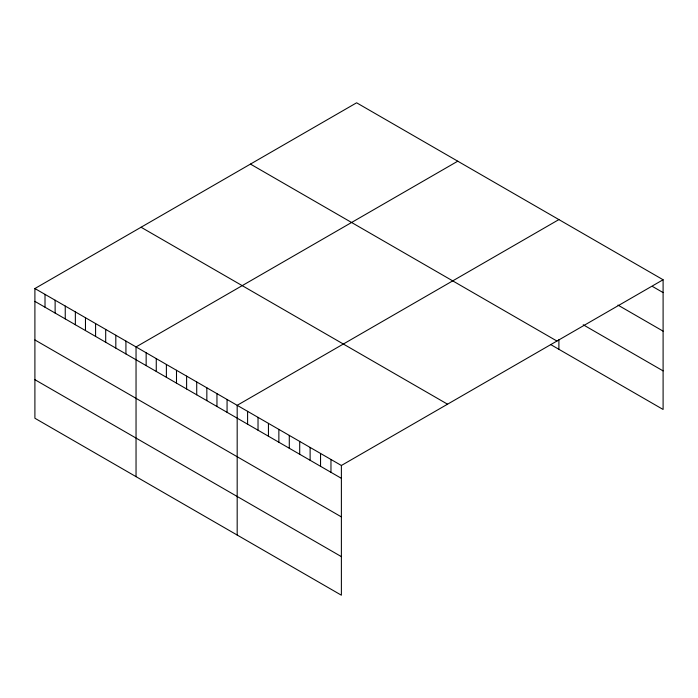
<?xml version="1.0" encoding="UTF-8"?>
<svg xmlns="http://www.w3.org/2000/svg" width="698" height="698" viewBox="0 0 698 698"><rect width="100%" height="100%" fill="white"/><g stroke="black" fill="none" stroke-linecap="round" stroke-linejoin="round"><path stroke-width="1.05" d="M34.9 288.536L341.383 465.487L341.383 595.202L34.9 418.25L34.9 288.536L356.617 102.798L663.1 279.75L663.1 409.464L550.617 344.524M457.757 161.194L136.04 346.932L136.04 476.647M558.897 219.582L237.18 405.32L237.18 535.043M341.383 465.487L663.1 279.75M652.682 286.573L663.1 292.584M617.948 305.087L663.1 331.157M583.205 324.771L663.1 370.891M250.451 164.091L556.934 341.043M141.066 227.243L447.549 404.194M34.9 301.379L341.383 478.331M34.9 339.943L341.383 516.895M34.9 379.686L341.383 556.629M558.897 339.656L558.897 349.297M330.965 459.467L330.965 472.31M320.548 453.456L320.548 466.29M310.121 447.435L310.121 460.279M299.704 441.424L299.704 454.258M289.286 435.404L289.286 448.247M278.86 429.392L278.86 442.227M268.442 423.372L268.442 436.215M258.024 417.36L258.024 430.195M247.598 411.34L247.598 424.183M227.068 399.483L227.068 412.326M216.956 393.646L216.956 406.489M206.844 387.809L206.844 400.643M196.723 381.963L196.723 394.806M186.61 376.126L186.61 388.969M176.498 370.289L176.498 383.132M166.386 364.452L166.386 377.286M156.265 358.606L156.265 371.449M146.152 352.769L146.152 365.612M125.928 341.095L125.928 353.93M115.816 335.249L115.816 348.093M105.695 329.412L105.695 342.256M95.582 323.575L95.582 336.41M85.47 317.738L85.47 330.573M75.358 311.893L75.358 324.736M65.246 306.056L65.246 318.899M55.125 300.219L55.125 313.053M45.012 294.373L45.012 307.216"/></g></svg>
